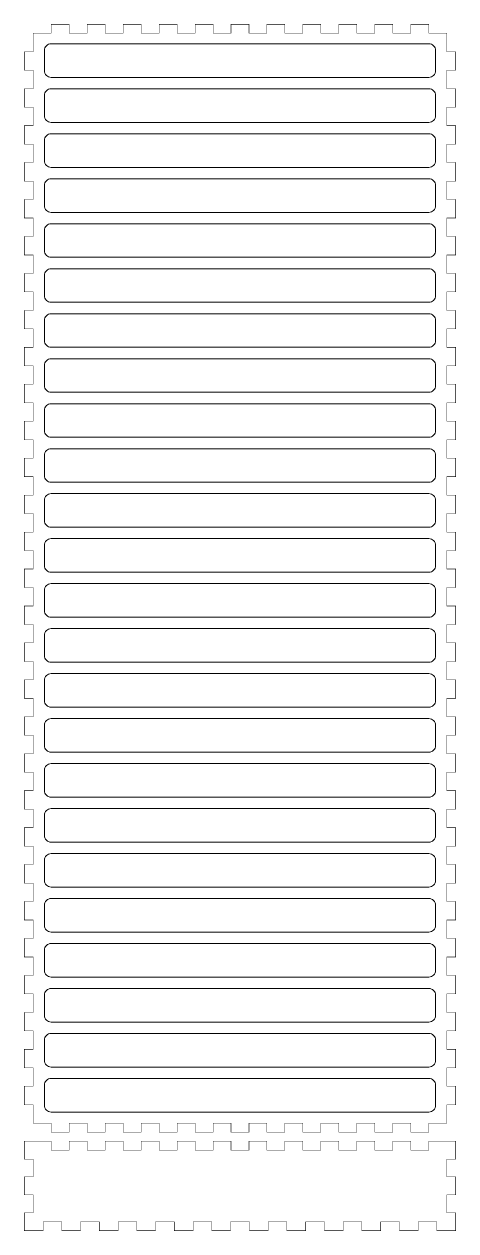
# Model space of a CAD drawing. Header units: millimetres. Extents: x 0 to 281, y 0 to 1082.
# Drawn here: x 44 to 237, y 543 to 1082 of the extents above; entities that cross this region are included whole.
import ezdxf

# ---------------------------------------------------------------- set-up
doc = ezdxf.new("R2010")
doc.units = ezdxf.units.MM
doc.linetypes.add('K5LT32768', pattern=[0])
doc.linetypes.add('K5LT32769', pattern=[0])
doc.layers.add('1', color=7, linetype='Continuous')

msp = doc.modelspace()

# ---------------------------------------------------------------- linework, layer by layer
at = {"layer": '1', "color": 7, "linetype": 'K5LT32768', "const_width": 0.18}
for points in [[(48, 591), (56.04, 591), (56.04, 587), (64.09, 587), (64.09, 591), (72.13, 591), (72.13, 587), (80.17, 587), (80.17, 591), (88.22, 591), (88.22, 587), (96.26, 587), (96.26, 591), (104.3, 591), (104.3, 587), (112.35, 587), (112.35, 591), (120.39, 591), (120.39, 587), (128.44, 587), (128.44, 591), (136.48, 591), (136.48, 587), (144.52, 587), (144.52, 591), (152.56, 591), (152.56, 587), (160.61, 587), (160.61, 591), (168.65, 591), (168.65, 587), (176.7, 587), (176.7, 591), (184.74, 591), (184.74, 587), (192.78, 587), (192.78, 591), (200.83, 591), (200.83, 587), (208.87, 587), (208.87, 591), (216.91, 591), (216.91, 587), (224.96, 587), (224.96, 591), (233, 591), (233, 599.25), (237, 599.25), (237, 607.51), (233, 607.51), (233, 615.76), (237, 615.76), (237, 624.02), (233, 624.02), (233, 632.27), (237, 632.27), (237, 640.52), (233, 640.52), (233, 648.78), (237, 648.78), (237, 657.03), (233, 657.03), (233, 665.29), (237, 665.29), (237, 673.54), (233, 673.54), (233, 681.8), (237, 681.8), (237, 690.05), (233, 690.05), (233, 698.31), (237, 698.31), (237, 706.56), (233, 706.56), (233, 714.81), (237, 714.81), (237, 723.07), (233, 723.07), (233, 731.32), (237, 731.32), (237, 739.58), (233, 739.58), (233, 747.83), (237, 747.83), (237, 756.09), (233, 756.09), (233, 764.34), (237, 764.34), (237, 772.59), (233, 772.59), (233, 780.85), (237, 780.85), (237, 789.1), (233, 789.1), (233, 797.36), (237, 797.36), (237, 805.61), (233, 805.61), (233, 813.86), (237, 813.86), (237, 822.12), (233, 822.12), (233, 830.37), (237, 830.37), (237, 838.63), (233, 838.63), (233, 846.88), (237, 846.88), (237, 855.14), (233, 855.14), (233, 863.39), (237, 863.39), (237, 871.64), (233, 871.64), (233, 879.9), (237, 879.9), (237, 888.15), (233, 888.15), (233, 896.41), (237, 896.41), (237, 904.66), (233, 904.66), (233, 912.91), (237, 912.91), (237, 921.17), (233, 921.17), (233, 929.42), (237, 929.42), (237, 937.68), (233, 937.68), (233, 945.93), (237, 945.93), (237, 954.19), (233, 954.19), (233, 962.44), (237, 962.44), (237, 970.69), (233, 970.69), (233, 978.95), (237, 978.95), (237, 987.2), (233, 987.2), (233, 995.46), (237, 995.46), (237, 1003.71), (233, 1003.71), (233, 1011.97), (237, 1011.97), (237, 1020.22), (233, 1020.22), (233, 1028.47), (237, 1028.47), (237, 1036.73), (233, 1036.73), (233, 1044.98), (237, 1044.98), (237, 1053.24), (233, 1053.24), (233, 1061.49), (237, 1061.49), (237, 1069.75), (233, 1069.75), (233, 1078), (224.96, 1078), (224.96, 1082), (216.91, 1082), (216.91, 1078), (208.87, 1078), (208.87, 1082), (200.83, 1082), (200.83, 1078), (192.78, 1078), (192.78, 1082), (184.74, 1082), (184.74, 1078), (176.7, 1078), (176.7, 1082), (168.65, 1082), (168.65, 1078), (160.61, 1078), (160.61, 1082), (152.56, 1082), (152.56, 1078), (144.52, 1078), (144.52, 1082), (136.48, 1082), (136.48, 1078), (128.44, 1078), (128.44, 1082), (120.39, 1082), (120.39, 1078), (112.35, 1078), (112.35, 1082), (104.3, 1082), (104.3, 1078), (96.26, 1078), (96.26, 1082), (88.22, 1082), (88.22, 1078), (80.17, 1078), (80.17, 1082), (72.13, 1082), (72.13, 1078), (64.09, 1078), (64.09, 1082), (56.04, 1082), (56.04, 1078), (48, 1078), (48, 1069.75), (44, 1069.75), (44, 1061.49), (48, 1061.49), (48, 1053.24), (44, 1053.24), (44, 1044.98), (48, 1044.98), (48, 1036.73), (44, 1036.73), (44, 1028.47), (48, 1028.47), (48, 1020.22), (44, 1020.22), (44, 1011.97), (48, 1011.97), (48, 1003.71), (44, 1003.71), (44, 995.46), (48, 995.46), (48, 987.2), (44, 987.2), (44, 978.95), (48, 978.95), (48, 970.69), (44, 970.69), (44, 962.44), (48, 962.44), (48, 954.19), (44, 954.19), (44, 945.93), (48, 945.93), (48, 937.68), (44, 937.68), (44, 929.42), (48, 929.42), (48, 921.17), (44, 921.17), (44, 912.91), (48, 912.91), (48, 904.66), (44, 904.66), (44, 896.41), (48, 896.41), (48, 888.15), (44, 888.15), (44, 879.9), (48, 879.9), (48, 871.64), (44, 871.64), (44, 863.39), (48, 863.39), (48, 855.14), (44, 855.14), (44, 846.88), (48, 846.88), (48, 838.63), (44, 838.63), (44, 830.37), (48, 830.37), (48, 822.12), (44, 822.12), (44, 813.86), (48, 813.86), (48, 805.61), (44, 805.61), (44, 797.36), (48, 797.36), (48, 789.1), (44, 789.1), (44, 780.85), (48, 780.85), (48, 772.59), (44, 772.59), (44, 764.34), (48, 764.34), (48, 756.09), (44, 756.09), (44, 747.83), (48, 747.83), (48, 739.58), (44, 739.58), (44, 731.32), (48, 731.32), (48, 723.07), (44, 723.07), (44, 714.81), (48, 714.81), (48, 706.56), (44, 706.56), (44, 698.31), (48, 698.31), (48, 690.05), (44, 690.05), (44, 681.8), (48, 681.8), (48, 673.54), (44, 673.54), (44, 665.29), (48, 665.29), (48, 657.03), (44, 657.03), (44, 648.78), (48, 648.78), (48, 640.52), (44, 640.52), (44, 632.27), (48, 632.27), (48, 624.02), (44, 624.02), (44, 615.76), (48, 615.76), (48, 607.51), (44, 607.51), (44, 599.25), (48, 599.25), (48, 591)], [(48, 583), (56.04, 583), (56.04, 579), (64.09, 579), (64.09, 583), (72.13, 583), (72.13, 579), (80.17, 579), (80.17, 583), (88.22, 583), (88.22, 579), (96.26, 579), (96.26, 583), (104.3, 583), (104.3, 579), (112.35, 579), (112.35, 583), (120.39, 583), (120.39, 579), (128.44, 579), (128.44, 583), (136.48, 583), (136.48, 579), (144.52, 579), (144.52, 583), (152.56, 583), (152.56, 579), (160.61, 579), (160.61, 583), (168.65, 583), (168.65, 579), (176.7, 579), (176.7, 583), (184.74, 583), (184.74, 579), (192.78, 579), (192.78, 583), (200.83, 583), (200.83, 579), (208.87, 579), (208.87, 583), (216.91, 583), (216.91, 579), (224.96, 579), (224.96, 583), (233, 583), (237, 583), (237, 575), (233, 575), (233, 567), (237, 567), (237, 559), (233, 559), (233, 551), (237, 551), (237, 543), (228.61, 543), (228.61, 547), (220.22, 547), (220.22, 543), (211.83, 543), (211.83, 547), (203.44, 547), (203.44, 543), (195.04, 543), (195.04, 547), (186.65, 547), (186.65, 543), (178.26, 543), (178.26, 547), (169.87, 547), (169.87, 543), (161.48, 543), (161.48, 547), (153.09, 547), (153.09, 543), (144.7, 543), (144.7, 547), (136.3, 547), (136.3, 543), (127.91, 543), (127.91, 547), (119.52, 547), (119.52, 543), (111.13, 543), (111.13, 547), (102.74, 547), (102.74, 543), (94.35, 543), (94.35, 547), (85.96, 547), (85.96, 543), (77.56, 543), (77.56, 547), (69.17, 547), (69.17, 543), (60.78, 543), (60.78, 547), (52.39, 547), (52.39, 543), (44, 543), (44, 551), (48, 551), (48, 559), (44, 559), (44, 567), (48, 567), (48, 575), (44, 575), (44, 583), (48, 583)]]:
    msp.add_lwpolyline(points, dxfattribs=at)
at = {"layer": '1', "color": 7, "linetype": 'K5LT32769', "lineweight": 18}
for points in [[(225, 1073.3), (56, 1073.3, 0.414214), (53, 1070.3), (53, 1061.3, 0.414214), (56, 1058.3), (225, 1058.3, 0.414214), (228, 1061.3), (228, 1070.3, 0.414214)], [(225, 1053.2), (56, 1053.2, 0.414214), (53, 1050.2), (53, 1041.2, 0.414214), (56, 1038.2), (225, 1038.2, 0.414214), (228, 1041.2), (228, 1050.2, 0.414214)], [(225, 1033.1), (56, 1033.1, 0.414214), (53, 1030.1), (53, 1021.1, 0.414214), (56, 1018.1), (225, 1018.1, 0.414214), (228, 1021.1), (228, 1030.1, 0.414214)], [(225, 1013), (56, 1013, 0.414214), (53, 1010), (53, 1001, 0.414214), (56, 998), (225, 998, 0.414214), (228, 1001), (228, 1010, 0.414214)], [(225, 992.9), (56, 992.9, 0.414214), (53, 989.9), (53, 980.9, 0.414214), (56, 977.9), (225, 977.9, 0.414214), (228, 980.9), (228, 989.9, 0.414214)], [(225, 972.8), (56, 972.8, 0.414214), (53, 969.8), (53, 960.8, 0.414214), (56, 957.8), (225, 957.8, 0.414214), (228, 960.8), (228, 969.8, 0.414214)], [(225, 952.7), (56, 952.7, 0.414214), (53, 949.7), (53, 940.7, 0.414214), (56, 937.7), (225, 937.7, 0.414214), (228, 940.7), (228, 949.7, 0.414214)], [(225, 932.6), (56, 932.6, 0.414214), (53, 929.6), (53, 920.6, 0.414214), (56, 917.6), (225, 917.6, 0.414214), (228, 920.6), (228, 929.6, 0.414214)], [(225, 912.5), (56, 912.5, 0.414214), (53, 909.5), (53, 900.5, 0.414214), (56, 897.5), (225, 897.5, 0.414214), (228, 900.5), (228, 909.5, 0.414214)], [(225, 892.4), (56, 892.4, 0.414214), (53, 889.4), (53, 880.4, 0.414214), (56, 877.4), (225, 877.4, 0.414214), (228, 880.4), (228, 889.4, 0.414214)], [(225, 872.3), (56, 872.3, 0.414214), (53, 869.3), (53, 860.3, 0.414214), (56, 857.3), (225, 857.3, 0.414214), (228, 860.3), (228, 869.3, 0.414214)], [(225, 852.2), (56, 852.2, 0.414214), (53, 849.2), (53, 840.2, 0.414214), (56, 837.2), (225, 837.2, 0.414214), (228, 840.2), (228, 849.2, 0.414214)], [(225, 832.1), (56, 832.1, 0.414214), (53, 829.1), (53, 820.1, 0.414214), (56, 817.1), (225, 817.1, 0.414214), (228, 820.1), (228, 829.1, 0.414214)], [(225, 812), (56, 812, 0.414214), (53, 809), (53, 800, 0.414214), (56, 797), (225, 797, 0.414214), (228, 800), (228, 809, 0.414214)], [(225, 791.9), (56, 791.9, 0.414214), (53, 788.9), (53, 779.9, 0.414214), (56, 776.9), (225, 776.9, 0.414214), (228, 779.9), (228, 788.9, 0.414214)], [(225, 771.8), (56, 771.8, 0.414214), (53, 768.8), (53, 759.8, 0.414214), (56, 756.8), (225, 756.8, 0.414214), (228, 759.8), (228, 768.8, 0.414214)], [(225, 751.7), (56, 751.7, 0.414214), (53, 748.7), (53, 739.7, 0.414214), (56, 736.7), (225, 736.7, 0.414214), (228, 739.7), (228, 748.7, 0.414214)], [(225, 731.6), (56, 731.6, 0.414214), (53, 728.6), (53, 719.6, 0.414214), (56, 716.6), (225, 716.6, 0.414214), (228, 719.6), (228, 728.6, 0.414214)], [(225, 711.5), (56, 711.5, 0.414214), (53, 708.5), (53, 699.5, 0.414214), (56, 696.5), (225, 696.5, 0.414214), (228, 699.5), (228, 708.5, 0.414214)], [(225, 691.4), (56, 691.4, 0.414214), (53, 688.4), (53, 679.4, 0.414214), (56, 676.4), (225, 676.4, 0.414214), (228, 679.4), (228, 688.4, 0.414214)], [(225, 671.3), (56, 671.3, 0.414214), (53, 668.3), (53, 659.3, 0.414214), (56, 656.3), (225, 656.3, 0.414214), (228, 659.3), (228, 668.3, 0.414214)], [(225, 651.2), (56, 651.2, 0.414214), (53, 648.2), (53, 639.2, 0.414214), (56, 636.2), (225, 636.2, 0.414214), (228, 639.2), (228, 648.2, 0.414214)], [(225, 631.1), (56, 631.1, 0.414214), (53, 628.1), (53, 619.1, 0.414214), (56, 616.1), (225, 616.1, 0.414214), (228, 619.1), (228, 628.1, 0.414214)], [(56, 596), (225, 596, 0.414214), (228, 599), (228, 608, 0.414214), (225, 611), (56, 611, 0.414214), (53, 608), (53, 599, 0.414214)]]:
    msp.add_lwpolyline(points, format="xyb", close=True, dxfattribs=at)

doc.saveas('drawing.dxf')
